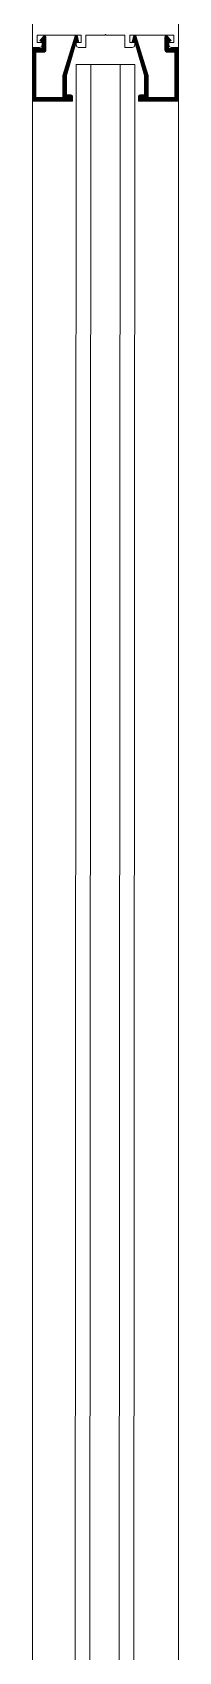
# Model space of a CAD drawing. Header units: millimetres. Extents: x 106699 to 122058, y 158555 to 162844.
# Drawn here: x 114665.9 to 114671.9, y 162120.7 to 162187.1 of the extents above; entities that cross this region are included whole.
import ezdxf

# ---------------------------------------------------------------- set-up
doc = ezdxf.new("R2010")
doc.units = ezdxf.units.MM
doc.layers.add('300_Z4_STR_F03$0$AUDIT_D_220920114151-103', color=251, linetype='Continuous', lineweight=5)
doc.layers.add('S2000-002 Çizgi', color=7, linetype='Continuous')

# ---------------------------------------------------------------- blocks, each defined once
blk = doc.blocks.new('A$C247bf20d')
at = {"layer": '300_Z4_STR_F03$0$AUDIT_D_220920114151-103', "color": 251, "lineweight": 9, "true_color": 0x5c5c5c}
for p, q in [((370.515, 737.381), (370.515, 734.931)), ((376.515, 737.381), (376.515, 734.931)), ((370.715, 735.131), (370.715, 735.431)), ((370.715, 735.431), (372.515, 735.431)), ((371.005, 735.401), (370.825, 735.211)), ((370.825, 735.211), (370.925, 735.151)), ((370.865, 735.187), (370.833, 735.219)), ((370.909, 735.16), (370.842, 735.228)), ((371.075, 735.012), (370.85, 735.237)), ((371.075, 735.03), (370.859, 735.246)), ((371.075, 735.047), (370.867, 735.255)), ((371.075, 735.065), (370.876, 735.264)), ((371.075, 735.083), (370.885, 735.273)), ((371.075, 735.1), (370.893, 735.282)), ((371.075, 735.118), (370.902, 735.292)), ((371.075, 735.136), (370.91, 735.301)), ((371.075, 735.153), (370.919, 735.31)), ((370.925, 735.151), (370.925, 734.881)), ((371.075, 735.171), (370.928, 735.319)), ((371.075, 735.189), (370.936, 735.328)), ((371.075, 735.206), (370.945, 735.337)), ((371.075, 735.224), (370.953, 735.346)), ((371.075, 735.242), (370.962, 735.355)), ((371.075, 735.259), (370.97, 735.364)), ((371.075, 735.277), (370.979, 735.373)), ((371.075, 735.295), (370.988, 735.382)), ((371.075, 735.312), (370.996, 735.392)), ((371.075, 735.33), (371.005, 735.401)), ((371.025, 735.401), (371.005, 735.401)), ((371.075, 735.348), (371.022, 735.401)), ((371.072, 735.369), (371.044, 735.397)), ((371.075, 734.831), (371.075, 735.351)), ((372.274, 735.401), (371.765, 733.781)), ((371.915, 733.781), (372.315, 735.151)), ((372.291, 735.069), (372.199, 735.161)), ((372.295, 735.082), (372.203, 735.175)), ((372.299, 735.096), (372.207, 735.188)), ((372.303, 735.11), (372.212, 735.202)), ((372.307, 735.123), (372.216, 735.215)), ((372.311, 735.137), (372.22, 735.228)), ((372.315, 735.151), (372.224, 735.242)), ((372.333, 735.151), (372.228, 735.255)), ((372.351, 735.151), (372.233, 735.269)), ((372.368, 735.151), (372.237, 735.282)), ((372.386, 735.151), (372.241, 735.296)), ((372.404, 735.151), (372.245, 735.309)), ((372.414, 735.159), (372.25, 735.323)), ((372.409, 735.181), (372.254, 735.336)), ((372.404, 735.204), (372.258, 735.35)), ((372.399, 735.226), (372.262, 735.363)), ((372.394, 735.249), (372.266, 735.376)), ((372.389, 735.271), (372.271, 735.39)), ((372.384, 735.294), (372.275, 735.403)), ((372.379, 735.317), (372.282, 735.414)), ((372.374, 735.339), (372.292, 735.422)), ((372.369, 735.362), (372.303, 735.428)), ((372.315, 735.151), (372.415, 735.151)), ((372.365, 735.384), (372.318, 735.431)), ((372.354, 735.431), (372.32, 735.431)), ((372.36, 735.407), (372.336, 735.431)), ((372.355, 735.43), (372.354, 735.431)), ((372.415, 735.151), (372.354, 735.431)), ((372.515, 735.431), (372.515, 735.131)), ((372.715, 734.931), (372.715, 735.431)), ((372.715, 735.431), (373.485, 735.431)), ((373.485, 735.431), (373.515, 735.461)), ((373.545, 735.431), (373.515, 735.461)), ((374.315, 735.431), (373.545, 735.431)), ((374.315, 734.931), (374.315, 735.431)), ((374.515, 735.431), (374.515, 735.131)), ((376.315, 735.431), (374.515, 735.431)), ((374.615, 735.151), (374.676, 735.431)), ((374.715, 735.151), (374.615, 735.151)), ((374.617, 735.159), (374.781, 735.323)), ((374.622, 735.181), (374.777, 735.336)), ((374.627, 735.204), (374.773, 735.35)), ((374.627, 735.151), (374.785, 735.309)), ((374.632, 735.226), (374.768, 735.363)), ((374.637, 735.249), (374.764, 735.376)), ((374.642, 735.271), (374.76, 735.39)), ((374.645, 735.151), (374.79, 735.296)), ((374.647, 735.294), (374.755, 735.403)), ((374.651, 735.317), (374.748, 735.414)), ((374.656, 735.339), (374.739, 735.422)), ((374.661, 735.362), (374.727, 735.428)), ((374.662, 735.151), (374.794, 735.282)), ((374.666, 735.384), (374.712, 735.431)), ((374.671, 735.407), (374.695, 735.431)), ((374.676, 735.43), (374.677, 735.431)), ((374.676, 735.431), (374.711, 735.431)), ((374.68, 735.151), (374.798, 735.269)), ((374.698, 735.151), (374.802, 735.255)), ((374.715, 735.151), (374.806, 735.242)), ((375.115, 733.781), (374.715, 735.151)), ((374.719, 735.137), (374.811, 735.228)), ((374.723, 735.123), (374.815, 735.215)), ((374.727, 735.11), (374.819, 735.202)), ((374.731, 735.096), (374.823, 735.188)), ((374.735, 735.082), (374.828, 735.175)), ((374.739, 735.069), (374.832, 735.161)), ((374.757, 735.401), (375.265, 733.781)), ((375.955, 735.348), (376.008, 735.401)), ((375.955, 735.33), (376.026, 735.401)), ((375.955, 735.312), (376.034, 735.392)), ((375.955, 735.295), (376.043, 735.382)), ((375.955, 735.277), (376.052, 735.373)), ((375.955, 735.259), (376.06, 735.364)), ((375.955, 735.242), (376.069, 735.355)), ((375.955, 734.831), (375.955, 735.351)), ((375.955, 735.224), (376.077, 735.346)), ((375.955, 735.206), (376.086, 735.337)), ((375.955, 735.189), (376.095, 735.328)), ((375.955, 735.171), (376.103, 735.319)), ((375.955, 735.153), (376.112, 735.31)), ((375.955, 735.136), (376.12, 735.301)), ((375.955, 735.118), (376.129, 735.292)), ((375.955, 735.1), (376.138, 735.282)), ((375.955, 735.083), (376.146, 735.273)), ((375.955, 735.065), (376.155, 735.264)), ((375.955, 735.047), (376.163, 735.255)), ((375.955, 735.03), (376.172, 735.246)), ((375.955, 735.012), (376.18, 735.237)), ((375.959, 735.369), (375.987, 735.397)), ((376.005, 735.401), (376.026, 735.401)), ((376.026, 735.401), (376.205, 735.211)), ((376.205, 735.211), (376.105, 735.151)), ((376.105, 735.151), (376.105, 734.881)), ((376.121, 735.16), (376.189, 735.228)), ((376.166, 735.187), (376.198, 735.219)), ((376.315, 735.131), (376.315, 735.431)), ((370.515, 734.931), (370.815, 734.931)), ((370.665, 734.931), (370.515, 734.931)), ((370.515, 734.931), (370.515, 732.731)), ((370.703, 734.731), (370.515, 734.918)), ((370.685, 734.731), (370.515, 734.9)), ((370.667, 734.731), (370.515, 734.882)), ((370.665, 734.715), (370.515, 734.865)), ((370.665, 734.697), (370.515, 734.847)), ((370.665, 734.679), (370.515, 734.829)), ((370.665, 734.662), (370.515, 734.812)), ((370.665, 734.644), (370.515, 734.794)), ((370.665, 734.626), (370.515, 734.776)), ((370.665, 734.609), (370.515, 734.759)), ((370.665, 734.591), (370.515, 734.741)), ((370.665, 734.573), (370.515, 734.723)), ((370.665, 734.556), (370.515, 734.706)), ((370.665, 734.538), (370.515, 734.688)), ((370.665, 734.52), (370.515, 734.67)), ((370.665, 734.503), (370.515, 734.653)), ((370.665, 734.485), (370.515, 734.635)), ((370.665, 734.467), (370.515, 734.617)), ((370.665, 734.45), (370.515, 734.6)), ((370.665, 734.432), (370.515, 734.582)), ((370.665, 734.414), (370.515, 734.564)), ((370.665, 734.397), (370.515, 734.547)), ((370.665, 734.379), (370.515, 734.529)), ((370.665, 734.361), (370.515, 734.511)), ((370.665, 734.344), (370.515, 734.494)), ((370.72, 734.731), (370.52, 734.931)), ((370.738, 734.731), (370.538, 734.931)), ((370.756, 734.731), (370.556, 734.931)), ((370.773, 734.731), (370.573, 734.931)), ((370.791, 734.731), (370.591, 734.931)), ((370.809, 734.731), (370.609, 734.931)), ((370.665, 734.892), (370.626, 734.931)), ((370.665, 734.909), (370.644, 734.931)), ((370.665, 734.927), (370.662, 734.931)), ((370.665, 734.881), (370.665, 734.931)), ((370.925, 734.881), (370.665, 734.881)), ((370.665, 732.881), (370.665, 734.731)), ((370.665, 734.731), (370.975, 734.731)), ((370.826, 734.731), (370.676, 734.881)), ((370.844, 734.731), (370.694, 734.881)), ((370.862, 734.731), (370.712, 734.881)), ((370.915, 735.131), (370.715, 735.131)), ((370.879, 734.731), (370.729, 734.881)), ((370.897, 734.731), (370.747, 734.881)), ((370.915, 734.731), (370.765, 734.881)), ((370.932, 734.731), (370.782, 734.881)), ((370.95, 734.731), (370.8, 734.881)), ((370.968, 734.731), (370.818, 734.881)), ((370.985, 734.731), (370.835, 734.881)), ((371, 734.734), (370.853, 734.881)), ((371.013, 734.738), (370.871, 734.881)), ((371.025, 734.744), (370.888, 734.881)), ((371.036, 734.751), (370.906, 734.881)), ((370.915, 735.031), (370.915, 735.131)), ((371.045, 734.759), (370.924, 734.881)), ((371.075, 734.994), (370.925, 735.144)), ((371.075, 734.977), (370.925, 735.127)), ((371.075, 734.959), (370.925, 735.109)), ((371.075, 734.941), (370.925, 735.091)), ((371.075, 734.924), (370.925, 735.074)), ((371.075, 734.906), (370.925, 735.056)), ((371.075, 734.888), (370.925, 735.038)), ((371.075, 734.87), (370.925, 735.02)), ((371.075, 734.853), (370.925, 735.003)), ((371.075, 734.835), (370.925, 734.985)), ((371.075, 734.818), (370.925, 734.967)), ((371.072, 734.804), (370.925, 734.95)), ((371.067, 734.791), (370.925, 734.932)), ((371.061, 734.779), (370.925, 734.914)), ((371.054, 734.768), (370.925, 734.897)), ((372.092, 734.385), (371.988, 734.489)), ((372.096, 734.398), (371.992, 734.502)), ((372.1, 734.412), (371.996, 734.515)), ((372.104, 734.426), (372, 734.529)), ((372.108, 734.439), (372.005, 734.542)), ((372.112, 734.453), (372.009, 734.556)), ((372.116, 734.467), (372.013, 734.569)), ((372.12, 734.48), (372.017, 734.583)), ((372.124, 734.494), (372.021, 734.596)), ((372.128, 734.508), (372.026, 734.61)), ((372.132, 734.521), (372.03, 734.623)), ((372.136, 734.535), (372.034, 734.637)), ((372.14, 734.549), (372.038, 734.65)), ((372.144, 734.562), (372.043, 734.663)), ((372.148, 734.576), (372.047, 734.677)), ((372.152, 734.59), (372.051, 734.69)), ((372.156, 734.603), (372.055, 734.704)), ((372.16, 734.617), (372.059, 734.717)), ((372.164, 734.631), (372.064, 734.731)), ((372.168, 734.644), (372.068, 734.744)), ((372.172, 734.658), (372.072, 734.758)), ((372.176, 734.672), (372.076, 734.771)), ((372.18, 734.686), (372.081, 734.784)), ((372.184, 734.699), (372.085, 734.798)), ((372.188, 734.713), (372.089, 734.811)), ((372.192, 734.727), (372.093, 734.825)), ((372.196, 734.74), (372.097, 734.838)), ((372.2, 734.754), (372.102, 734.852)), ((372.204, 734.768), (372.106, 734.865)), ((372.208, 734.781), (372.11, 734.879)), ((372.212, 734.795), (372.114, 734.892)), ((372.215, 734.809), (372.119, 734.906)), ((372.219, 734.822), (372.123, 734.919)), ((372.223, 734.836), (372.127, 734.932)), ((372.227, 734.85), (372.131, 734.946)), ((372.231, 734.863), (372.136, 734.959)), ((372.235, 734.877), (372.14, 734.973)), ((372.239, 734.891), (372.144, 734.986)), ((372.243, 734.904), (372.148, 735)), ((372.247, 734.918), (372.152, 735.013)), ((372.251, 734.932), (372.157, 735.027)), ((372.255, 734.946), (372.161, 735.04)), ((372.259, 734.959), (372.165, 735.054)), ((372.263, 734.973), (372.169, 735.067)), ((372.267, 734.987), (372.174, 735.08)), ((372.271, 735), (372.178, 735.094)), ((372.275, 735.014), (372.182, 735.107)), ((372.279, 735.028), (372.186, 735.121)), ((372.283, 735.041), (372.19, 735.134)), ((372.287, 735.055), (372.195, 735.148)), ((372.515, 735.131), (372.315, 735.131)), ((372.315, 735.031), (372.315, 735.131)), ((372.715, 734.931), (372.415, 734.931)), ((374.315, 734.931), (374.615, 734.931)), ((374.515, 735.131), (374.715, 735.131)), ((374.715, 735.031), (374.715, 735.131)), ((374.743, 735.055), (374.836, 735.148)), ((374.747, 735.041), (374.84, 735.134)), ((374.751, 735.028), (374.844, 735.121)), ((374.755, 735.014), (374.849, 735.107)), ((374.759, 735), (374.853, 735.094)), ((374.763, 734.987), (374.857, 735.08)), ((374.767, 734.973), (374.861, 735.067)), ((374.771, 734.959), (374.866, 735.054)), ((374.775, 734.946), (374.87, 735.04)), ((374.779, 734.932), (374.874, 735.027)), ((374.783, 734.918), (374.878, 735.013)), ((374.787, 734.904), (374.883, 735)), ((374.791, 734.891), (374.887, 734.986)), ((374.795, 734.877), (374.891, 734.973)), ((374.799, 734.863), (374.895, 734.959)), ((374.803, 734.85), (374.899, 734.946)), ((374.807, 734.836), (374.904, 734.932)), ((374.811, 734.822), (374.908, 734.919)), ((374.815, 734.809), (374.912, 734.906)), ((374.819, 734.795), (374.916, 734.892)), ((374.823, 734.781), (374.921, 734.879)), ((374.827, 734.768), (374.925, 734.865)), ((374.831, 734.754), (374.929, 734.852)), ((374.835, 734.74), (374.933, 734.838)), ((374.839, 734.727), (374.937, 734.825)), ((374.843, 734.713), (374.942, 734.811)), ((374.847, 734.699), (374.946, 734.798)), ((374.851, 734.686), (374.95, 734.784)), ((374.855, 734.672), (374.954, 734.771)), ((374.859, 734.658), (374.959, 734.758)), ((374.863, 734.644), (374.963, 734.744)), ((374.867, 734.631), (374.967, 734.731)), ((374.871, 734.617), (374.971, 734.717)), ((374.875, 734.603), (374.975, 734.704)), ((374.879, 734.59), (374.98, 734.69)), ((374.883, 734.576), (374.984, 734.677)), ((374.887, 734.562), (374.988, 734.663)), ((374.891, 734.549), (374.992, 734.65)), ((374.895, 734.535), (374.997, 734.637)), ((374.899, 734.521), (375.001, 734.623)), ((374.903, 734.508), (375.005, 734.61)), ((374.907, 734.494), (375.009, 734.596)), ((374.911, 734.48), (375.013, 734.583)), ((374.915, 734.467), (375.018, 734.569)), ((374.919, 734.453), (375.022, 734.556)), ((374.923, 734.439), (375.026, 734.542)), ((374.927, 734.426), (375.03, 734.529)), ((374.931, 734.412), (375.035, 734.515)), ((374.935, 734.398), (375.039, 734.502)), ((374.939, 734.385), (375.043, 734.489)), ((375.955, 734.994), (376.105, 735.144)), ((375.955, 734.977), (376.105, 735.127)), ((375.955, 734.959), (376.105, 735.109)), ((375.955, 734.941), (376.105, 735.091)), ((375.955, 734.924), (376.105, 735.074)), ((375.955, 734.906), (376.105, 735.056)), ((375.955, 734.888), (376.105, 735.038)), ((375.955, 734.87), (376.105, 735.02)), ((375.955, 734.853), (376.105, 735.003)), ((375.955, 734.835), (376.105, 734.985)), ((375.956, 734.818), (376.105, 734.967)), ((375.959, 734.804), (376.105, 734.95)), ((375.964, 734.791), (376.105, 734.932)), ((375.97, 734.779), (376.105, 734.914)), ((375.977, 734.768), (376.105, 734.897)), ((375.985, 734.759), (376.107, 734.881)), ((375.995, 734.751), (376.125, 734.881)), ((376.006, 734.744), (376.142, 734.881)), ((376.017, 734.738), (376.16, 734.881)), ((376.031, 734.734), (376.178, 734.881)), ((376.046, 734.731), (376.195, 734.881)), ((376.365, 734.731), (376.055, 734.731)), ((376.063, 734.731), (376.213, 734.881)), ((376.081, 734.731), (376.231, 734.881)), ((376.098, 734.731), (376.248, 734.881)), ((376.105, 734.881), (376.365, 734.881)), ((376.115, 735.031), (376.115, 735.131)), ((376.115, 735.131), (376.315, 735.131)), ((376.116, 734.731), (376.266, 734.881)), ((376.134, 734.731), (376.284, 734.881)), ((376.151, 734.731), (376.301, 734.881)), ((376.169, 734.731), (376.319, 734.881)), ((376.187, 734.731), (376.337, 734.881)), ((376.204, 734.731), (376.354, 734.881)), ((376.515, 734.931), (376.215, 734.931)), ((376.222, 734.731), (376.422, 734.931)), ((376.24, 734.731), (376.44, 734.931)), ((376.257, 734.731), (376.457, 734.931)), ((376.275, 734.731), (376.475, 734.931)), ((376.293, 734.731), (376.493, 734.931)), ((376.31, 734.731), (376.51, 734.931)), ((376.328, 734.731), (376.515, 734.918)), ((376.346, 734.731), (376.515, 734.9)), ((376.364, 734.731), (376.515, 734.882)), ((376.365, 734.927), (376.369, 734.931)), ((376.365, 734.909), (376.387, 734.931)), ((376.365, 734.892), (376.404, 734.931)), ((376.365, 734.881), (376.365, 734.931)), ((376.365, 734.931), (376.515, 734.931)), ((376.365, 734.715), (376.515, 734.865)), ((376.365, 734.697), (376.515, 734.847)), ((376.365, 734.679), (376.515, 734.829)), ((376.365, 734.662), (376.515, 734.812)), ((376.365, 734.644), (376.515, 734.794)), ((376.365, 734.626), (376.515, 734.776)), ((376.365, 734.609), (376.515, 734.759)), ((376.365, 734.591), (376.515, 734.741)), ((376.365, 732.881), (376.365, 734.731)), ((376.365, 734.573), (376.515, 734.723)), ((376.365, 734.556), (376.515, 734.706)), ((376.365, 734.538), (376.515, 734.688)), ((376.365, 734.52), (376.515, 734.67)), ((376.365, 734.503), (376.515, 734.653)), ((376.365, 734.485), (376.515, 734.635)), ((376.365, 734.467), (376.515, 734.617)), ((376.365, 734.45), (376.515, 734.6)), ((376.365, 734.432), (376.515, 734.582)), ((376.365, 734.414), (376.515, 734.564)), ((376.365, 734.397), (376.515, 734.547)), ((376.365, 734.379), (376.515, 734.529)), ((376.365, 734.361), (376.515, 734.511)), ((376.365, 734.344), (376.515, 734.494)), ((376.515, 734.931), (376.515, 732.731)), ((370.665, 734.326), (370.515, 734.476)), ((370.665, 734.308), (370.515, 734.458)), ((370.665, 734.291), (370.515, 734.441)), ((370.665, 734.273), (370.515, 734.423)), ((370.665, 734.255), (370.515, 734.405)), ((370.665, 734.238), (370.515, 734.388)), ((370.665, 734.22), (370.515, 734.37)), ((370.665, 734.202), (370.515, 734.352)), ((370.665, 734.184), (370.515, 734.334)), ((370.665, 734.167), (370.515, 734.317)), ((370.665, 734.149), (370.515, 734.299)), ((370.665, 734.131), (370.515, 734.281)), ((370.665, 734.114), (370.515, 734.264)), ((370.665, 734.096), (370.515, 734.246)), ((370.665, 734.078), (370.515, 734.228)), ((370.665, 734.061), (370.515, 734.211)), ((370.665, 734.043), (370.515, 734.193)), ((370.665, 734.025), (370.515, 734.175)), ((370.665, 734.008), (370.515, 734.158)), ((370.665, 733.99), (370.515, 734.14)), ((370.665, 733.972), (370.515, 734.122)), ((370.665, 733.955), (370.515, 734.105)), ((370.665, 733.937), (370.515, 734.087)), ((370.665, 733.919), (370.515, 734.069)), ((370.665, 733.902), (370.515, 734.052)), ((370.665, 733.884), (370.515, 734.034)), ((370.665, 733.866), (370.515, 734.016)), ((370.665, 733.849), (370.515, 733.999)), ((370.665, 733.831), (370.515, 733.981)), ((370.665, 733.813), (370.515, 733.963)), ((370.665, 733.796), (370.515, 733.946)), ((370.665, 733.778), (370.515, 733.928)), ((370.665, 733.76), (370.515, 733.91)), ((370.665, 733.743), (370.515, 733.893)), ((370.665, 733.725), (370.515, 733.875)), ((370.665, 733.707), (370.515, 733.857)), ((370.665, 733.69), (370.515, 733.84)), ((371.915, 733.695), (371.781, 733.829)), ((371.915, 733.712), (371.785, 733.843)), ((371.915, 733.73), (371.789, 733.856)), ((371.915, 733.748), (371.793, 733.87)), ((371.915, 733.765), (371.798, 733.883)), ((371.916, 733.782), (371.802, 733.897)), ((371.92, 733.796), (371.806, 733.91)), ((371.924, 733.81), (371.81, 733.924)), ((371.928, 733.824), (371.814, 733.937)), ((371.932, 733.837), (371.819, 733.95)), ((371.936, 733.851), (371.823, 733.964)), ((371.94, 733.865), (371.827, 733.977)), ((371.944, 733.878), (371.831, 733.991)), ((371.948, 733.892), (371.836, 734.004)), ((371.952, 733.906), (371.84, 734.018)), ((371.956, 733.919), (371.844, 734.031)), ((371.96, 733.933), (371.848, 734.045)), ((371.964, 733.947), (371.852, 734.058)), ((371.968, 733.96), (371.857, 734.071)), ((371.972, 733.974), (371.861, 734.085)), ((371.976, 733.988), (371.865, 734.098)), ((371.98, 734.001), (371.869, 734.112)), ((371.984, 734.015), (371.874, 734.125)), ((371.988, 734.029), (371.878, 734.139)), ((371.992, 734.042), (371.882, 734.152)), ((371.996, 734.056), (371.886, 734.166)), ((372, 734.07), (371.89, 734.179)), ((372.004, 734.083), (371.895, 734.193)), ((372.008, 734.097), (371.899, 734.206)), ((372.012, 734.111), (371.903, 734.219)), ((372.016, 734.125), (371.907, 734.233)), ((372.02, 734.138), (371.912, 734.246)), ((372.024, 734.152), (371.916, 734.26)), ((372.028, 734.166), (371.92, 734.273)), ((372.032, 734.179), (371.924, 734.287)), ((372.036, 734.193), (371.928, 734.3)), ((372.04, 734.207), (371.933, 734.314)), ((372.044, 734.22), (371.937, 734.327)), ((372.048, 734.234), (371.941, 734.341)), ((372.052, 734.248), (371.945, 734.354)), ((372.056, 734.261), (371.95, 734.367)), ((372.06, 734.275), (371.954, 734.381)), ((372.064, 734.289), (371.958, 734.394)), ((372.068, 734.302), (371.962, 734.408)), ((372.072, 734.316), (371.967, 734.421)), ((372.076, 734.33), (371.971, 734.435)), ((372.08, 734.343), (371.975, 734.448)), ((372.084, 734.357), (371.979, 734.462)), ((372.088, 734.371), (371.983, 734.475)), ((372.235, 608.44), (372.319, 734.238)), ((374.715, 734.236), (372.315, 734.236)), ((372.835, 608.44), (372.919, 734.237)), ((374.035, 608.44), (374.119, 734.236)), ((374.635, 608.44), (374.719, 734.235)), ((374.943, 734.371), (375.047, 734.475)), ((374.947, 734.357), (375.051, 734.462)), ((374.951, 734.343), (375.056, 734.448)), ((374.955, 734.33), (375.06, 734.435)), ((374.959, 734.316), (375.064, 734.421)), ((374.963, 734.302), (375.068, 734.408)), ((374.967, 734.289), (375.073, 734.394)), ((374.971, 734.275), (375.077, 734.381)), ((374.975, 734.261), (375.081, 734.367)), ((374.979, 734.248), (375.085, 734.354)), ((374.983, 734.234), (375.09, 734.341)), ((374.987, 734.22), (375.094, 734.327)), ((374.991, 734.207), (375.098, 734.314)), ((374.995, 734.193), (375.102, 734.3)), ((374.999, 734.179), (375.106, 734.287)), ((375.003, 734.166), (375.111, 734.273)), ((375.007, 734.152), (375.115, 734.26)), ((375.011, 734.138), (375.119, 734.246)), ((375.015, 734.125), (375.123, 734.233)), ((375.019, 734.111), (375.128, 734.219)), ((375.023, 734.097), (375.132, 734.206)), ((375.027, 734.083), (375.136, 734.193)), ((375.031, 734.07), (375.14, 734.179)), ((375.035, 734.056), (375.144, 734.166)), ((375.039, 734.042), (375.149, 734.152)), ((375.043, 734.029), (375.153, 734.139)), ((375.047, 734.015), (375.157, 734.125)), ((375.051, 734.001), (375.161, 734.112)), ((375.055, 733.988), (375.166, 734.098)), ((375.059, 733.974), (375.17, 734.085)), ((375.063, 733.96), (375.174, 734.071)), ((375.067, 733.947), (375.178, 734.058)), ((375.071, 733.933), (375.182, 734.045)), ((375.075, 733.919), (375.187, 734.031)), ((375.079, 733.906), (375.191, 734.018)), ((375.083, 733.892), (375.195, 734.004)), ((375.087, 733.878), (375.199, 733.991)), ((375.091, 733.865), (375.204, 733.977)), ((375.095, 733.851), (375.208, 733.964)), ((375.099, 733.837), (375.212, 733.95)), ((375.103, 733.824), (375.216, 733.937)), ((375.107, 733.81), (375.22, 733.924)), ((375.111, 733.796), (375.225, 733.91)), ((375.115, 733.782), (375.229, 733.897)), ((375.115, 733.765), (375.233, 733.883)), ((375.115, 733.748), (375.237, 733.87)), ((375.115, 733.73), (375.242, 733.856)), ((375.115, 733.712), (375.246, 733.843)), ((375.115, 733.695), (375.25, 733.829)), ((376.365, 734.326), (376.515, 734.476)), ((376.365, 734.308), (376.515, 734.458)), ((376.365, 734.291), (376.515, 734.441)), ((376.365, 734.273), (376.515, 734.423)), ((376.365, 734.255), (376.515, 734.405)), ((376.365, 734.238), (376.515, 734.388)), ((376.365, 734.22), (376.515, 734.37)), ((376.365, 734.202), (376.515, 734.352)), ((376.365, 734.184), (376.515, 734.334)), ((376.365, 734.167), (376.515, 734.317)), ((376.365, 734.149), (376.515, 734.299)), ((376.365, 734.131), (376.515, 734.281)), ((376.365, 734.114), (376.515, 734.264)), ((376.365, 734.096), (376.515, 734.246)), ((376.365, 734.078), (376.515, 734.228)), ((376.365, 734.061), (376.515, 734.211)), ((376.365, 734.043), (376.515, 734.193)), ((376.365, 734.025), (376.515, 734.175)), ((376.365, 734.008), (376.515, 734.158)), ((376.365, 733.99), (376.515, 734.14)), ((376.365, 733.972), (376.515, 734.122)), ((376.365, 733.955), (376.515, 734.105)), ((376.365, 733.937), (376.515, 734.087)), ((376.365, 733.919), (376.515, 734.069)), ((376.365, 733.902), (376.515, 734.052)), ((376.365, 733.884), (376.515, 734.034)), ((376.365, 733.866), (376.515, 734.016)), ((376.365, 733.849), (376.515, 733.999)), ((376.365, 733.831), (376.515, 733.981)), ((376.365, 733.813), (376.515, 733.963)), ((376.365, 733.796), (376.515, 733.946)), ((376.365, 733.778), (376.515, 733.928)), ((376.365, 733.76), (376.515, 733.91)), ((376.365, 733.743), (376.515, 733.893)), ((376.365, 733.725), (376.515, 733.875)), ((376.365, 733.707), (376.515, 733.857)), ((376.365, 733.69), (376.515, 733.84)), ((370.665, 733.672), (370.515, 733.822)), ((370.665, 733.654), (370.515, 733.804)), ((370.665, 733.636), (370.515, 733.786)), ((370.665, 733.619), (370.515, 733.769)), ((370.665, 733.601), (370.515, 733.751)), ((370.665, 733.583), (370.515, 733.733)), ((370.665, 733.566), (370.515, 733.716)), ((370.665, 733.548), (370.515, 733.698)), ((370.665, 733.53), (370.515, 733.68)), ((370.665, 733.513), (370.515, 733.663)), ((370.665, 733.495), (370.515, 733.645)), ((370.665, 733.477), (370.515, 733.627)), ((370.665, 733.46), (370.515, 733.61)), ((370.665, 733.442), (370.515, 733.592)), ((370.665, 733.424), (370.515, 733.574)), ((370.665, 733.407), (370.515, 733.557)), ((370.665, 733.389), (370.515, 733.539)), ((370.665, 733.371), (370.515, 733.521)), ((370.665, 733.354), (370.515, 733.504)), ((370.665, 733.336), (370.515, 733.486)), ((370.665, 733.318), (370.515, 733.468)), ((370.665, 733.301), (370.515, 733.451)), ((370.665, 733.283), (370.515, 733.433)), ((370.665, 733.265), (370.515, 733.415)), ((370.665, 733.248), (370.515, 733.398)), ((370.665, 733.23), (370.515, 733.38)), ((370.665, 733.212), (370.515, 733.362)), ((370.665, 733.195), (370.515, 733.345)), ((370.665, 733.177), (370.515, 733.327)), ((370.665, 733.159), (370.515, 733.309)), ((370.665, 733.141), (370.515, 733.291)), ((370.665, 733.124), (370.515, 733.274)), ((370.665, 733.106), (370.515, 733.256)), ((370.665, 733.088), (370.515, 733.238)), ((370.665, 733.071), (370.515, 733.221)), ((370.665, 733.053), (370.515, 733.203)), ((370.665, 733.035), (370.515, 733.185)), ((370.665, 733.018), (370.515, 733.168)), ((371.765, 733.781), (371.765, 733.681)), ((371.915, 733.624), (371.765, 733.774)), ((371.915, 733.606), (371.765, 733.756)), ((371.915, 733.589), (371.765, 733.739)), ((371.915, 733.571), (371.765, 733.721)), ((371.915, 733.553), (371.765, 733.703)), ((371.915, 733.536), (371.765, 733.686)), ((371.765, 733.681), (371.765, 732.881)), ((371.915, 733.518), (371.765, 733.668)), ((371.915, 733.5), (371.765, 733.65)), ((371.915, 733.482), (371.765, 733.632)), ((371.915, 733.465), (371.765, 733.615)), ((371.915, 733.447), (371.765, 733.597)), ((371.915, 733.429), (371.765, 733.579)), ((371.915, 733.412), (371.765, 733.562)), ((371.915, 733.394), (371.765, 733.544)), ((371.915, 733.376), (371.765, 733.526)), ((371.915, 733.359), (371.765, 733.509)), ((371.915, 733.341), (371.765, 733.491)), ((371.915, 733.323), (371.765, 733.473)), ((371.915, 733.306), (371.765, 733.456)), ((371.915, 733.288), (371.765, 733.438)), ((371.915, 733.27), (371.765, 733.42)), ((371.915, 733.253), (371.765, 733.403)), ((371.915, 733.235), (371.765, 733.385)), ((371.915, 733.217), (371.765, 733.367)), ((371.915, 733.2), (371.765, 733.35)), ((371.915, 733.182), (371.765, 733.332)), ((371.915, 733.164), (371.765, 733.314)), ((371.915, 733.147), (371.765, 733.297)), ((371.915, 733.129), (371.765, 733.279)), ((371.915, 733.111), (371.765, 733.261)), ((371.915, 733.094), (371.765, 733.244)), ((371.915, 733.076), (371.765, 733.226)), ((371.915, 733.058), (371.765, 733.208)), ((371.915, 733.041), (371.765, 733.191)), ((371.915, 733.023), (371.765, 733.173)), ((371.915, 733.642), (371.768, 733.789)), ((371.915, 733.659), (371.772, 733.802)), ((371.915, 733.677), (371.776, 733.816)), ((371.915, 732.981), (371.915, 733.781)), ((375.115, 733.677), (375.254, 733.816)), ((375.115, 733.659), (375.259, 733.802)), ((375.115, 733.642), (375.263, 733.789)), ((375.115, 732.981), (375.115, 733.781)), ((375.115, 733.624), (375.265, 733.774)), ((375.115, 733.606), (375.265, 733.756)), ((375.115, 733.589), (375.265, 733.739)), ((375.115, 733.571), (375.265, 733.721)), ((375.115, 733.553), (375.265, 733.703)), ((375.115, 733.536), (375.265, 733.686)), ((375.115, 733.518), (375.265, 733.668)), ((375.115, 733.5), (375.265, 733.65)), ((375.115, 733.482), (375.265, 733.632)), ((375.115, 733.465), (375.265, 733.615)), ((375.115, 733.447), (375.265, 733.597)), ((375.115, 733.429), (375.265, 733.579)), ((375.115, 733.412), (375.265, 733.562)), ((375.115, 733.394), (375.265, 733.544)), ((375.115, 733.376), (375.265, 733.526)), ((375.115, 733.359), (375.265, 733.509)), ((375.115, 733.341), (375.265, 733.491)), ((375.115, 733.323), (375.265, 733.473)), ((375.115, 733.306), (375.265, 733.456)), ((375.115, 733.288), (375.265, 733.438)), ((375.115, 733.27), (375.265, 733.42)), ((375.115, 733.253), (375.265, 733.403)), ((375.115, 733.235), (375.265, 733.385)), ((375.115, 733.217), (375.265, 733.367)), ((375.115, 733.2), (375.265, 733.35)), ((375.115, 733.182), (375.265, 733.332)), ((375.115, 733.164), (375.265, 733.314)), ((375.115, 733.147), (375.265, 733.297)), ((375.115, 733.129), (375.265, 733.279)), ((375.115, 733.111), (375.265, 733.261)), ((375.115, 733.094), (375.265, 733.244)), ((375.115, 733.076), (375.265, 733.226)), ((375.115, 733.058), (375.265, 733.208)), ((375.115, 733.041), (375.265, 733.191)), ((375.115, 733.023), (375.265, 733.173)), ((375.265, 733.781), (375.265, 733.681)), ((375.265, 733.681), (375.265, 732.881)), ((376.365, 733.672), (376.515, 733.822)), ((376.365, 733.654), (376.515, 733.804)), ((376.365, 733.636), (376.515, 733.786)), ((376.365, 733.619), (376.515, 733.769)), ((376.365, 733.601), (376.515, 733.751)), ((376.365, 733.583), (376.515, 733.733)), ((376.365, 733.566), (376.515, 733.716)), ((376.365, 733.548), (376.515, 733.698)), ((376.365, 733.53), (376.515, 733.68)), ((376.365, 733.513), (376.515, 733.663)), ((376.365, 733.495), (376.515, 733.645)), ((376.365, 733.477), (376.515, 733.627)), ((376.365, 733.46), (376.515, 733.61)), ((376.365, 733.442), (376.515, 733.592)), ((376.365, 733.424), (376.515, 733.574)), ((376.365, 733.407), (376.515, 733.557)), ((376.365, 733.389), (376.515, 733.539)), ((376.365, 733.371), (376.515, 733.521)), ((376.365, 733.354), (376.515, 733.504)), ((376.365, 733.336), (376.515, 733.486)), ((376.365, 733.318), (376.515, 733.468)), ((376.365, 733.301), (376.515, 733.451)), ((376.365, 733.283), (376.515, 733.433)), ((376.365, 733.265), (376.515, 733.415)), ((376.365, 733.248), (376.515, 733.398)), ((376.365, 733.23), (376.515, 733.38)), ((376.365, 733.212), (376.515, 733.362)), ((376.365, 733.195), (376.515, 733.345)), ((376.365, 733.177), (376.515, 733.327)), ((376.365, 733.159), (376.515, 733.309)), ((376.365, 733.141), (376.515, 733.291)), ((376.365, 733.124), (376.515, 733.274)), ((376.365, 733.106), (376.515, 733.256)), ((376.365, 733.088), (376.515, 733.238)), ((376.365, 733.071), (376.515, 733.221)), ((376.365, 733.053), (376.515, 733.203)), ((376.365, 733.035), (376.515, 733.185)), ((376.365, 733.018), (376.515, 733.168)), ((370.665, 733), (370.515, 733.15)), ((370.665, 732.982), (370.515, 733.132)), ((370.665, 732.965), (370.515, 733.115)), ((370.665, 732.947), (370.515, 733.097)), ((370.665, 732.929), (370.515, 733.079)), ((370.665, 732.912), (370.515, 733.062)), ((370.665, 732.894), (370.515, 733.044)), ((370.811, 732.731), (370.515, 733.026)), ((370.793, 732.731), (370.515, 733.009)), ((370.776, 732.731), (370.515, 732.991)), ((370.758, 732.731), (370.515, 732.973)), ((370.74, 732.731), (370.515, 732.956)), ((370.723, 732.731), (370.515, 732.938)), ((370.705, 732.731), (370.515, 732.92)), ((370.687, 732.731), (370.515, 732.903)), ((370.67, 732.731), (370.515, 732.885)), ((370.652, 732.731), (370.515, 732.867)), ((370.634, 732.731), (370.515, 732.85)), ((370.617, 732.731), (370.515, 732.832)), ((370.599, 732.731), (370.515, 732.814)), ((370.581, 732.731), (370.515, 732.797)), ((370.564, 732.731), (370.515, 732.779)), ((370.546, 732.731), (370.515, 732.761)), ((370.528, 732.731), (370.515, 732.743)), ((370.515, 732.731), (372.165, 732.731)), ((370.515, 732.731), (370.515, 609.934)), ((371.765, 732.881), (370.665, 732.881)), ((370.829, 732.731), (370.679, 732.881)), ((370.846, 732.731), (370.696, 732.881)), ((370.864, 732.731), (370.714, 732.881)), ((370.882, 732.731), (370.732, 732.881)), ((370.899, 732.731), (370.749, 732.881)), ((370.917, 732.731), (370.767, 732.881)), ((370.935, 732.731), (370.785, 732.881)), ((370.952, 732.731), (370.802, 732.881)), ((370.97, 732.731), (370.82, 732.881)), ((370.988, 732.731), (370.838, 732.881)), ((371.005, 732.731), (370.855, 732.881)), ((371.023, 732.731), (370.873, 732.881)), ((371.041, 732.731), (370.891, 732.881)), ((371.059, 732.731), (370.909, 732.881)), ((371.076, 732.731), (370.926, 732.881)), ((371.094, 732.731), (370.944, 732.881)), ((371.112, 732.731), (370.962, 732.881)), ((371.129, 732.731), (370.979, 732.881)), ((371.147, 732.731), (370.997, 732.881)), ((371.165, 732.731), (371.015, 732.881)), ((371.182, 732.731), (371.032, 732.881)), ((371.2, 732.731), (371.05, 732.881)), ((371.218, 732.731), (371.068, 732.881)), ((371.235, 732.731), (371.085, 732.881)), ((371.253, 732.731), (371.103, 732.881)), ((371.271, 732.731), (371.121, 732.881)), ((371.288, 732.731), (371.138, 732.881)), ((371.306, 732.731), (371.156, 732.881)), ((371.324, 732.731), (371.174, 732.881)), ((371.341, 732.731), (371.191, 732.881)), ((371.359, 732.731), (371.209, 732.881)), ((371.377, 732.731), (371.227, 732.881)), ((371.394, 732.731), (371.244, 732.881)), ((371.412, 732.731), (371.262, 732.881)), ((371.43, 732.731), (371.28, 732.881)), ((371.447, 732.731), (371.297, 732.881)), ((371.465, 732.731), (371.315, 732.881)), ((371.483, 732.731), (371.333, 732.881)), ((371.5, 732.731), (371.35, 732.881)), ((371.518, 732.731), (371.368, 732.881)), ((371.536, 732.731), (371.386, 732.881)), ((371.553, 732.731), (371.403, 732.881)), ((371.571, 732.731), (371.421, 732.881)), ((371.589, 732.731), (371.439, 732.881)), ((371.607, 732.731), (371.457, 732.881)), ((371.624, 732.731), (371.474, 732.881)), ((371.642, 732.731), (371.492, 732.881)), ((371.66, 732.731), (371.51, 732.881)), ((371.677, 732.731), (371.527, 732.881)), ((371.695, 732.731), (371.545, 732.881)), ((371.713, 732.731), (371.563, 732.881)), ((371.73, 732.731), (371.58, 732.881)), ((371.748, 732.731), (371.598, 732.881)), ((371.766, 732.731), (371.616, 732.881)), ((371.783, 732.731), (371.633, 732.881)), ((371.801, 732.731), (371.651, 732.881)), ((371.819, 732.731), (371.669, 732.881)), ((371.836, 732.731), (371.686, 732.881)), ((371.854, 732.731), (371.704, 732.881)), ((371.872, 732.731), (371.722, 732.881)), ((371.889, 732.731), (371.739, 732.881)), ((371.907, 732.731), (371.757, 732.881)), ((371.915, 733.005), (371.765, 733.155)), ((371.915, 732.988), (371.765, 733.138)), ((372.155, 732.731), (371.765, 733.12)), ((372.137, 732.731), (371.765, 733.102)), ((372.119, 732.731), (371.765, 733.084)), ((372.101, 732.731), (371.765, 733.067)), ((372.084, 732.731), (371.765, 733.049)), ((372.066, 732.731), (371.765, 733.031)), ((372.048, 732.731), (371.765, 733.014)), ((372.031, 732.731), (371.765, 732.996)), ((372.013, 732.731), (371.765, 732.978)), ((371.995, 732.731), (371.765, 732.961)), ((371.978, 732.731), (371.765, 732.943)), ((371.96, 732.731), (371.765, 732.925)), ((371.942, 732.731), (371.765, 732.908)), ((371.925, 732.731), (371.765, 732.89)), ((372.09, 732.981), (371.915, 732.981)), ((372.165, 732.738), (371.922, 732.981)), ((372.165, 732.755), (371.94, 732.981)), ((372.165, 732.773), (371.958, 732.981)), ((372.165, 732.791), (371.975, 732.981)), ((372.165, 732.808), (371.993, 732.981)), ((372.165, 732.826), (372.011, 732.981)), ((372.165, 732.844), (372.028, 732.981)), ((372.165, 732.861), (372.046, 732.981)), ((372.165, 732.879), (372.064, 732.981)), ((372.165, 732.897), (372.081, 732.981)), ((372.165, 732.915), (372.1, 732.98)), ((372.157, 732.941), (372.125, 732.972)), ((372.165, 732.731), (372.165, 732.906)), ((374.865, 732.897), (374.949, 732.981)), ((374.865, 732.879), (374.967, 732.981)), ((374.865, 732.861), (374.985, 732.981)), ((374.865, 732.844), (375.002, 732.981)), ((374.865, 732.826), (375.02, 732.981)), ((374.865, 732.808), (375.038, 732.981)), ((374.865, 732.791), (375.055, 732.981)), ((374.865, 732.773), (375.073, 732.981)), ((374.865, 732.755), (375.091, 732.981)), ((374.865, 732.738), (375.108, 732.981)), ((374.865, 732.731), (374.865, 732.906)), ((376.515, 732.731), (374.865, 732.731)), ((374.866, 732.915), (374.931, 732.98)), ((374.874, 732.941), (374.905, 732.972)), ((374.876, 732.731), (375.265, 733.12)), ((374.894, 732.731), (375.265, 733.102)), ((374.912, 732.731), (375.265, 733.084)), ((374.929, 732.731), (375.265, 733.067)), ((374.94, 732.981), (375.115, 732.981)), ((374.947, 732.731), (375.265, 733.049)), ((374.965, 732.731), (375.265, 733.031)), ((374.982, 732.731), (375.265, 733.014)), ((375, 732.731), (375.265, 732.996)), ((375.018, 732.731), (375.265, 732.978)), ((375.035, 732.731), (375.265, 732.961)), ((375.053, 732.731), (375.265, 732.943)), ((375.071, 732.731), (375.265, 732.925)), ((375.088, 732.731), (375.265, 732.908)), ((375.106, 732.731), (375.265, 732.89)), ((375.115, 733.005), (375.265, 733.155)), ((375.115, 732.988), (375.265, 733.138)), ((375.124, 732.731), (375.274, 732.881)), ((375.141, 732.731), (375.291, 732.881)), ((375.159, 732.731), (375.309, 732.881)), ((375.177, 732.731), (375.327, 732.881)), ((375.194, 732.731), (375.344, 732.881)), ((375.212, 732.731), (375.362, 732.881)), ((375.23, 732.731), (375.38, 732.881)), ((375.247, 732.731), (375.397, 732.881)), ((375.265, 732.731), (375.415, 732.881)), ((375.265, 732.881), (376.365, 732.881)), ((375.283, 732.731), (375.433, 732.881)), ((375.3, 732.731), (375.45, 732.881)), ((375.318, 732.731), (375.468, 732.881)), ((375.336, 732.731), (375.486, 732.881)), ((375.353, 732.731), (375.503, 732.881)), ((375.371, 732.731), (375.521, 732.881)), ((375.389, 732.731), (375.539, 732.881)), ((375.406, 732.731), (375.556, 732.881)), ((375.424, 732.731), (375.574, 732.881)), ((375.442, 732.731), (375.592, 732.881)), ((375.46, 732.731), (375.61, 732.881)), ((375.477, 732.731), (375.627, 732.881)), ((375.495, 732.731), (375.645, 732.881)), ((375.513, 732.731), (375.663, 732.881)), ((375.53, 732.731), (375.68, 732.881)), ((375.548, 732.731), (375.698, 732.881)), ((375.566, 732.731), (375.716, 732.881)), ((375.583, 732.731), (375.733, 732.881)), ((375.601, 732.731), (375.751, 732.881)), ((375.619, 732.731), (375.769, 732.881)), ((375.636, 732.731), (375.786, 732.881)), ((375.654, 732.731), (375.804, 732.881)), ((375.672, 732.731), (375.822, 732.881)), ((375.689, 732.731), (375.839, 732.881)), ((375.707, 732.731), (375.857, 732.881)), ((375.725, 732.731), (375.875, 732.881)), ((375.742, 732.731), (375.892, 732.881)), ((375.76, 732.731), (375.91, 732.881)), ((375.778, 732.731), (375.928, 732.881)), ((375.795, 732.731), (375.945, 732.881)), ((375.813, 732.731), (375.963, 732.881)), ((375.831, 732.731), (375.981, 732.881)), ((375.848, 732.731), (375.998, 732.881)), ((375.866, 732.731), (376.016, 732.881)), ((375.884, 732.731), (376.034, 732.881)), ((375.901, 732.731), (376.051, 732.881)), ((375.919, 732.731), (376.069, 732.881)), ((375.937, 732.731), (376.087, 732.881)), ((375.955, 732.731), (376.105, 732.881)), ((375.972, 732.731), (376.122, 732.881)), ((375.99, 732.731), (376.14, 732.881)), ((376.008, 732.731), (376.158, 732.881)), ((376.025, 732.731), (376.175, 732.881)), ((376.043, 732.731), (376.193, 732.881)), ((376.061, 732.731), (376.211, 732.881)), ((376.078, 732.731), (376.228, 732.881)), ((376.096, 732.731), (376.246, 732.881)), ((376.114, 732.731), (376.264, 732.881)), ((376.131, 732.731), (376.281, 732.881)), ((376.149, 732.731), (376.299, 732.881)), ((376.167, 732.731), (376.317, 732.881)), ((376.184, 732.731), (376.334, 732.881)), ((376.202, 732.731), (376.352, 732.881)), ((376.22, 732.731), (376.515, 733.026)), ((376.237, 732.731), (376.515, 733.009)), ((376.255, 732.731), (376.515, 732.991)), ((376.273, 732.731), (376.515, 732.973)), ((376.29, 732.731), (376.515, 732.956)), ((376.308, 732.731), (376.515, 732.938)), ((376.326, 732.731), (376.515, 732.92)), ((376.343, 732.731), (376.515, 732.903)), ((376.361, 732.731), (376.515, 732.885)), ((376.365, 733), (376.515, 733.15)), ((376.365, 732.982), (376.515, 733.132)), ((376.365, 732.965), (376.515, 733.115)), ((376.365, 732.947), (376.515, 733.097)), ((376.365, 732.929), (376.515, 733.079)), ((376.365, 732.912), (376.515, 733.062)), ((376.365, 732.894), (376.515, 733.044)), ((376.379, 732.731), (376.515, 732.867)), ((376.396, 732.731), (376.515, 732.85)), ((376.414, 732.731), (376.515, 732.832)), ((376.432, 732.731), (376.515, 732.814)), ((376.449, 732.731), (376.515, 732.797)), ((376.467, 732.731), (376.515, 732.779)), ((376.485, 732.731), (376.515, 732.761)), ((376.503, 732.731), (376.515, 732.743)), ((376.515, 732.731), (376.515, 609.934))]:
    blk.add_line(p, q, dxfattribs=at)
for centre, radius, start, end in [((371.025, 735.351), 0.05, 0, 90), ((372.32, 735.381), 0.05, 90, 156.41001), ((374.711, 735.381), 0.05, 23.58999, 90), ((376.005, 735.351), 0.05, 90, 180), ((370.815, 735.031), 0.1, 270, 360), ((370.975, 734.831), 0.1, 270, 360), ((372.415, 735.031), 0.1, 180, 270), ((374.615, 735.031), 0.1, 270, 360), ((376.055, 734.831), 0.1, 180, 270), ((376.215, 735.031), 0.1, 180, 270), ((372.09, 732.906), 0.075, 360, 90), ((374.94, 732.906), 0.075, 90, 180)]:
    blk.add_arc(centre, radius, start, end, dxfattribs=at)

msp = doc.modelspace()

# ---------------------------------------------------------------- block references
at = {"layer": 'S2000-002 Çizgi'}
msp.add_blockref('A$C247bf20d', (114295.374, 161451.533), dxfattribs=at)

doc.saveas('drawing.dxf')
